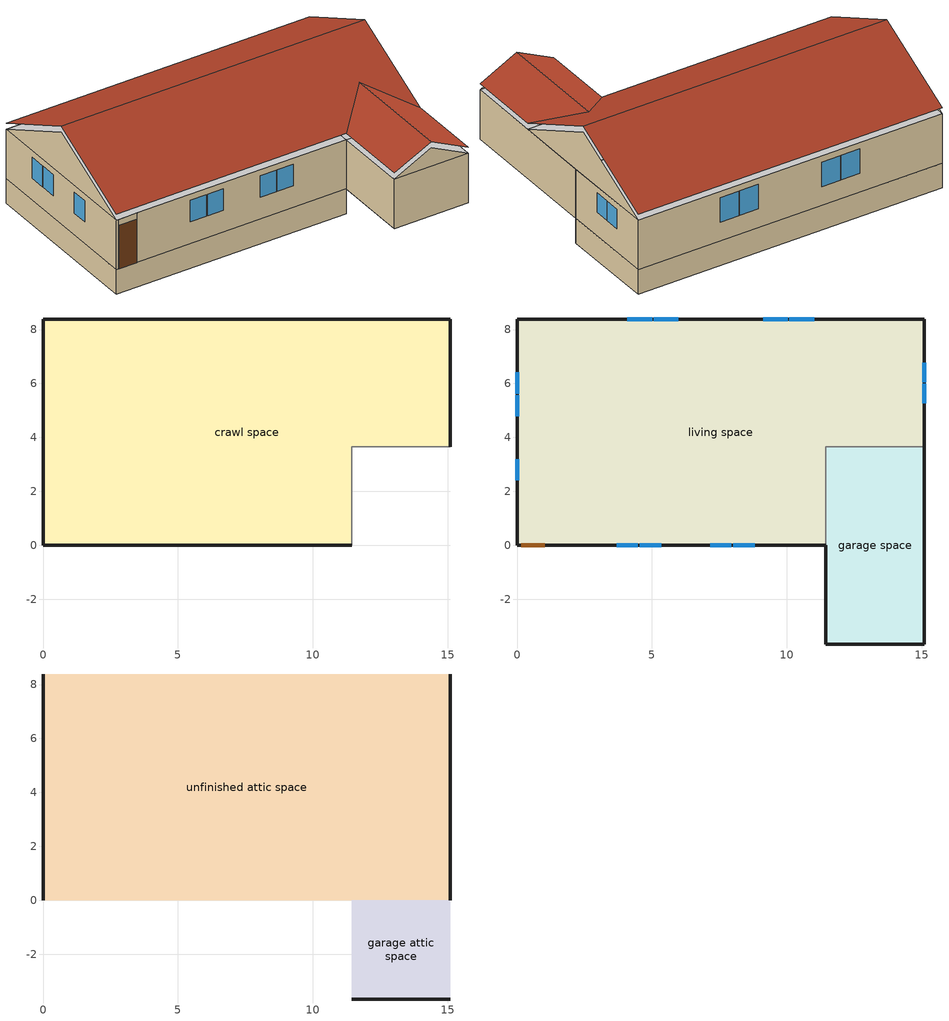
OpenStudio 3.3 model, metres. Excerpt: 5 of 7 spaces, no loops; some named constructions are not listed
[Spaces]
crawl space
 floor foundation (FloorFndGrndCS): 0,0 0,8.39 15.1,8.39 15.1,3.66 11.45,3.66 11.45,0 z-1.22
 wall foundation (WallFndGrndCS): 15.1,3.66 15.1,8.39 0,8.39 0,0 11.45,0 z-1.22:0
 wall adiabatic (WallFndGrndCS): 11.45,0 11.45,3.66 15.1,3.66 z-1.22:0
garage space
 floor foundation (FloorFndGrndUnfinSlab): 11.45,-3.66 11.45,3.66 15.1,3.66 15.1,-3.66 z0
 wall outside (WallExtUninsUnfin): 11.45,0 11.45,-3.66 15.1,-3.66 15.1,3.66 z0:2.44
 wall to living space (WallIntFinInsUnfin Reversed): 15.1,3.66 11.45,3.66 11.45,0 z0:2.44
living space
 floor to crawl space (FloorCSInsFin Reversed): 0,0 0,8.39 15.1,8.39 15.1,3.66 11.45,3.66 11.45,0 z0
 wall outside (WallExtInsFin): 15.1,3.66 15.1,8.39 0,8.39 0,0 0.13,0 1.05,0 11.45,0 z0:2.44
 window (WindowConstruction): 3.69,0 4.48,0 / 4.54,0 5.34,0 / 7.16,0 7.95,0 / 8.01,0 8.8,0 z1.08:2.13; 11.01,8.39 10.1,8.39 / 10.04,8.39 9.13,8.39 / 5.98,8.39 5.06,8.39 / 5,8.39 4.09,8.39 z0.92:2.13; 0,6.41 0,5.62 / 0,5.56 0,4.78 / 0,3.19 0,2.41 z1.09:2.13; 15.1,5.27 15.1,5.99 / 15.1,6.05 15.1,6.78 z1.17:2.13
 door (Door): 0.15,0 1.02,0 z0:2.13
unfinished attic space
 floor to garage space (FloorUnfinUninsUnfin): 15.1,3.66 15.1,0 11.45,0 11.45,3.66 z2.44
 floor to living space (FloorFinInsUnfinAttic): 15.1,8.39 15.1,3.66 11.45,3.66 11.45,0 0,0 0,8.39 z2.44
 wall outside (WallExtUninsUnfin): 0,4.2,4.54 0,8.39,2.44 0,0,2.44; 15.1,4.2,4.54 15.1,0,2.44 15.1,8.39,2.44
 roof outside (RoofUnfinInsExt): 0,4.2,4.84 15.1,4.2,4.84 15.1,8.39,2.74 0,8.39,2.74; 15.1,4.2,4.84 0,4.2,4.84 0,0,2.74 11.45,0,2.74 13.27,1.83,3.66 15.1,0,2.74
garage attic space
 floor to garage space (FloorUnfinUninsUnfin): 11.45,-3.66 11.45,0 15.1,0 15.1,-3.66 z2.44
 wall outside (WallExtUninsUnfin): 11.45,-3.66,2.44 15.1,-3.66,2.44 13.27,-3.66,3.35
 roof outside (RoofUnfinUninsExt 1): 11.45,0,2.74 11.45,-3.66,2.74 13.27,-3.66,3.66 13.27,1.83,3.66; 15.1,0,2.74 13.27,1.83,3.66 13.27,-3.66,3.66 15.1,-3.66,2.74
[Material] Roughness=Rough
Name | Thickness {m} | Conductivity {W/m-K} | Density {kg/m3} | Specific Heat {J/kg-K} | Thermal Absorptance | Solar Absorptance | Visible Absorptance
Drywall 0.5 in. | 0.0127 | 0.160291 | 801 | 837.4 | 0.9 | 0.5 | 0.1
FloorUATrussandIns | 0.0889 | 0.0555643 | 50.7834 | 1165.1 | 0.9 | 0.5 | 0.9
FloorUAAdditionalCeilingIns | 0.266954 | 0.0531827 | 16.02 | 1046.75
RoofSheathing | 0.01905 | 0.115458 | 512.64 | 1214.23 | 0.82 | 0.3 | 0.3
WallSheathing | 0.0127 | 0.115458 | 512.64 | 1214.23 | 0.82 | 0.3 | 0.3
WallCMU 1 | 0.1524 | 0.513384 | 1001.12 | 852.065 | 0.82 | 0.3 | 0.82
WallFurring 1 | 0.0508 | 0.0455371 | 110.334 | 1154.52 | 0.82 | 0.3 | 0.82
FloorIns | 0.23495 | 2.59817 | 67.691 | 1210.98 | 0.82 | 0.3 | 0.3
Wood Floor | 0.015875 | 0.115458 | 544.68 | 1214.23
Floor Covering | 0.0127 | 0.0433444 | 54.468 | 1339.84 | 0.9 | 0.9
FloorFinStudAndAirFloor | 0.1397 | 0.606274 | 67.691 | 1210.98 | 0.82 | 0.3 | 0.3
[Construction]
FloorFinInsUnfinAttic Reversed: FloorUAAdditionalCeilingIns, FloorUATrussandIns, Drywall 0.5 in.
WallIntFinInsUnfin: WallSheathing, WallCMU 1, WallFurring 1
FloorCSInsFin: FloorIns, RoofSheathing, Wood Floor, Floor Covering
FloorUnfinUninsUnfin Reversed: RoofSheathing, FloorFinStudAndAirFloor
[Schedule:Ruleset]
Name | Default Day Schedule | Summer Design Day Schedule | Winter Design Day Schedule
res nv_1 temp schedule | Schedule Day 14
res mv_1 range exhaust schedule | Schedule Day 18 | res mv_1 range exhaust schedule summer design | res mv_1 range exhaust schedule winter design
res mv_1 bath exhaust schedule | Schedule Day 19 | res mv_1 bath exhaust schedule summer design | res mv_1 bath exhaust schedule winter design
[Schedule:Day]
Schedule Day 14; Schedule Day 18; res mv_1 range exhaust schedule winter design; Schedule Day 19; res mv_1 bath exhaust schedule winter design: 24, 0, 0
res nv_1 temp schedule allday1; res nv_1 temp schedule allday2; res nv_1 temp schedule allday3; res nv_1 temp schedule allday4; res nv_1 temp schedule allday10; res nv_1 temp schedule allday11; res nv_1 temp schedule allday12: 24, 0, 21.6667
res nv_1 temp schedule allday5; res nv_1 temp schedule allday6; res nv_1 temp schedule allday9: 24, 0, 18.8889
res nv_1 temp schedule allday7; res nv_1 temp schedule allday8: 1, 0, 18.8889, 10, 0, 17.2222, 24, 0, 18.8889
res nv_1 availability schedule allday1 on; res nv_1 availability schedule allday1 on 1; res nv_1 availability schedule allday1 on 2; res nv_1 availability schedule allday1 on 3; res nv_1 availability schedule allday1 on 4; res nv_1 availability schedule allday1 on 5; res nv_1 availability schedule allday1 on 6; res nv_1 availability schedule allday1 on 7; res nv_1 availability schedule allday1 on 8; res nv_1 availability schedule allday1 on 9; res nv_1 availability schedule allday1 on 10; res nv_1 availability schedule allday1 on 11: 1, 0, 1, 2, 0, 1, 3, 0, 1, 4, 0, 1, 5, 0, 1, 6, 0, 1, 7, 0, 1, 8, 0, 1, 9, 0, 1, 10, 0, 1, 11, 0, 1, 12, 0, 1, 13, 0, 1, 14, 0, 1, 15, 0, 1, 16, 0, 1, 17, 0, 1, 18, 0, 1, 19, 0, 1, 20, 0, 1, 21, 0, 1, 22, 0, 1, 23, 0, 1, 24, 0, 1
res mv_1 range exhaust schedule allday1; res mv_1 range exhaust schedule allday2; res mv_1 range exhaust schedule allday3; res mv_1 range exhaust schedule allday4; res mv_1 range exhaust schedule allday5; res mv_1 range exhaust schedule allday6; res mv_1 range exhaust schedule allday7; res mv_1 range exhaust schedule allday8; res mv_1 range exhaust schedule allday9; res mv_1 range exhaust schedule allday10; res mv_1 range exhaust schedule allday11; res mv_1 range exhaust schedule allday12: 17, 0, 0, 18, 0, 1, 24, 0, 0
res mv_1 range exhaust schedule summer design; res mv_1 bath exhaust schedule summer design: 24, 0, 1
res mv_1 bath exhaust schedule allday1; res mv_1 bath exhaust schedule allday2; res mv_1 bath exhaust schedule allday3; res mv_1 bath exhaust schedule allday4; res mv_1 bath exhaust schedule allday5; res mv_1 bath exhaust schedule allday6; res mv_1 bath exhaust schedule allday7; res mv_1 bath exhaust schedule allday8; res mv_1 bath exhaust schedule allday9; res mv_1 bath exhaust schedule allday10; res mv_1 bath exhaust schedule allday11; res mv_1 bath exhaust schedule allday12: 1, 0, 1, 24, 0, 0
[Schedule:Rule] Apply Sunday=Yes; Apply Monday=Yes; Apply Tuesday=Yes; Apply Wednesday=Yes; Apply Thursday=Yes; Apply Friday=Yes; Apply Saturday=Yes; Date Specification Type=DateRange; Start Day=1
Name | Schedule Ruleset | Rule Order | Day Schedule | Start Month | End Month | End Day
res nv_1 temp schedule allday rule1 | res nv_1 temp schedule | 11 | res nv_1 temp schedule allday1 | 1 | 1 | 31
res nv_1 temp schedule allday rule2 | res nv_1 temp schedule | 10 | res nv_1 temp schedule allday2 | 2 | 2 | 28
res nv_1 temp schedule allday rule3 | res nv_1 temp schedule | 9 | res nv_1 temp schedule allday3 | 3 | 3 | 31
res nv_1 temp schedule allday rule4 | res nv_1 temp schedule | 8 | res nv_1 temp schedule allday4 | 4 | 4 | 30
res nv_1 temp schedule allday rule5 | res nv_1 temp schedule | 7 | res nv_1 temp schedule allday5 | 5 | 5 | 31
res nv_1 temp schedule allday rule6 | res nv_1 temp schedule | 6 | res nv_1 temp schedule allday6 | 6 | 6 | 30
res nv_1 temp schedule allday rule7 | res nv_1 temp schedule | 5 | res nv_1 temp schedule allday7 | 7 | 7 | 31
res nv_1 temp schedule allday rule8 | res nv_1 temp schedule | 4 | res nv_1 temp schedule allday8 | 8 | 8 | 31
res nv_1 temp schedule allday rule9 | res nv_1 temp schedule | 3 | res nv_1 temp schedule allday9 | 9 | 9 | 30
res nv_1 temp schedule allday rule10 | res nv_1 temp schedule | 2 | res nv_1 temp schedule allday10 | 10 | 10 | 31
res nv_1 temp schedule allday rule11 | res nv_1 temp schedule | 1 | res nv_1 temp schedule allday11 | 11 | 11 | 30
res nv_1 temp schedule allday rule12 | res nv_1 temp schedule | 0 | res nv_1 temp schedule allday12 | 12 | 12 | 31
res mv_1 range exhaust schedule allday rule1 | res mv_1 range exhaust schedule | 11 | res mv_1 range exhaust schedule allday1 | 1 | 1 | 31
res mv_1 range exhaust schedule allday rule2 | res mv_1 range exhaust schedule | 10 | res mv_1 range exhaust schedule allday2 | 2 | 2 | 28
res mv_1 range exhaust schedule allday rule3 | res mv_1 range exhaust schedule | 9 | res mv_1 range exhaust schedule allday3 | 3 | 3 | 31
res mv_1 range exhaust schedule allday rule4 | res mv_1 range exhaust schedule | 8 | res mv_1 range exhaust schedule allday4 | 4 | 4 | 30
res mv_1 range exhaust schedule allday rule5 | res mv_1 range exhaust schedule | 7 | res mv_1 range exhaust schedule allday5 | 5 | 5 | 31
res mv_1 range exhaust schedule allday rule6 | res mv_1 range exhaust schedule | 6 | res mv_1 range exhaust schedule allday6 | 6 | 6 | 30
res mv_1 range exhaust schedule allday rule7 | res mv_1 range exhaust schedule | 5 | res mv_1 range exhaust schedule allday7 | 7 | 7 | 31
res mv_1 range exhaust schedule allday rule8 | res mv_1 range exhaust schedule | 4 | res mv_1 range exhaust schedule allday8 | 8 | 8 | 31
res mv_1 range exhaust schedule allday rule9 | res mv_1 range exhaust schedule | 3 | res mv_1 range exhaust schedule allday9 | 9 | 9 | 30
res mv_1 range exhaust schedule allday rule10 | res mv_1 range exhaust schedule | 2 | res mv_1 range exhaust schedule allday10 | 10 | 10 | 31
res mv_1 range exhaust schedule allday rule11 | res mv_1 range exhaust schedule | 1 | res mv_1 range exhaust schedule allday11 | 11 | 11 | 30
res mv_1 range exhaust schedule allday rule12 | res mv_1 range exhaust schedule | 0 | res mv_1 range exhaust schedule allday12 | 12 | 12 | 31
res mv_1 bath exhaust schedule allday rule1 | res mv_1 bath exhaust schedule | 11 | res mv_1 bath exhaust schedule allday1 | 1 | 1 | 31
res mv_1 bath exhaust schedule allday rule2 | res mv_1 bath exhaust schedule | 10 | res mv_1 bath exhaust schedule allday2 | 2 | 2 | 28
res mv_1 bath exhaust schedule allday rule3 | res mv_1 bath exhaust schedule | 9 | res mv_1 bath exhaust schedule allday3 | 3 | 3 | 31
res mv_1 bath exhaust schedule allday rule4 | res mv_1 bath exhaust schedule | 8 | res mv_1 bath exhaust schedule allday4 | 4 | 4 | 30
res mv_1 bath exhaust schedule allday rule5 | res mv_1 bath exhaust schedule | 7 | res mv_1 bath exhaust schedule allday5 | 5 | 5 | 31
res mv_1 bath exhaust schedule allday rule6 | res mv_1 bath exhaust schedule | 6 | res mv_1 bath exhaust schedule allday6 | 6 | 6 | 30
res mv_1 bath exhaust schedule allday rule7 | res mv_1 bath exhaust schedule | 5 | res mv_1 bath exhaust schedule allday7 | 7 | 7 | 31
res mv_1 bath exhaust schedule allday rule8 | res mv_1 bath exhaust schedule | 4 | res mv_1 bath exhaust schedule allday8 | 8 | 8 | 31
res mv_1 bath exhaust schedule allday rule9 | res mv_1 bath exhaust schedule | 3 | res mv_1 bath exhaust schedule allday9 | 9 | 9 | 30
res mv_1 bath exhaust schedule allday rule10 | res mv_1 bath exhaust schedule | 2 | res mv_1 bath exhaust schedule allday10 | 10 | 10 | 31
res mv_1 bath exhaust schedule allday rule11 | res mv_1 bath exhaust schedule | 1 | res mv_1 bath exhaust schedule allday11 | 11 | 11 | 30
res mv_1 bath exhaust schedule allday rule12 | res mv_1 bath exhaust schedule | 0 | res mv_1 bath exhaust schedule allday12 | 12 | 12 | 31
